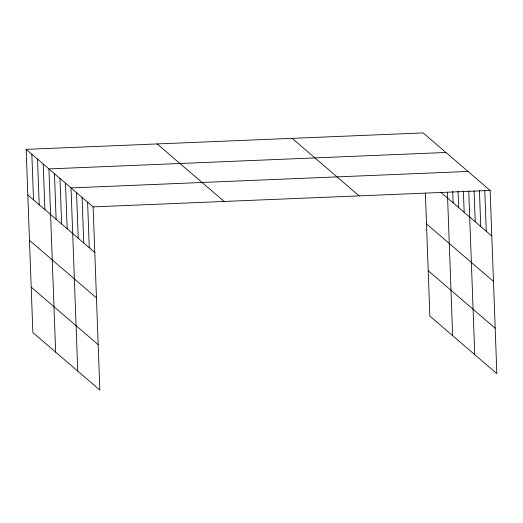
<?xml version="1.0" encoding="UTF-8"?>
<svg xmlns="http://www.w3.org/2000/svg" width="523" height="523" viewBox="0 0 523 523"><rect width="100%" height="100%" fill="white"/><g stroke="black" fill="none" stroke-linecap="round" stroke-linejoin="round"><path stroke-width="0.78" d="M26.15 149.369L93.127 206.886L99.847 390.08L32.864 332.556L26.15 149.369L423.153 132.92L490.136 190.444L496.85 373.631L429.873 316.114L425.362 193.118M445.929 152.481L48.92 168.922L55.641 352.116M468.033 171.459L71.023 187.907L77.744 371.095M93.127 206.886L490.136 190.444M440.771 192.209L491.803 236.043M426.493 223.929L493.47 281.446M292.141 138.347L359.118 195.87M428.206 270.705L495.183 328.228M157.162 143.943L224.138 201.46M27.824 194.968L94.8 252.485M29.484 240.371L96.461 297.894M31.203 287.153L98.18 344.67M484.788 190.581L486.279 231.297M479.441 190.725L480.755 226.551M474.093 190.862L475.23 221.804M468.745 191L474.747 354.653M463.398 191.143L464.176 212.312M458.056 191.281L458.651 207.566M452.709 191.425L453.127 202.819M447.394 192.379L452.643 335.668M87.603 202.139L89.276 247.739M82.078 197.4L83.745 242.992M76.548 192.654L78.221 238.253M65.499 183.161L67.173 228.76M59.975 178.415L61.649 224.014M54.451 173.669L56.118 219.268M43.226 164.039L44.9 209.631M37.538 159.149L39.205 204.748M31.844 154.259L33.518 199.858"/></g></svg>
